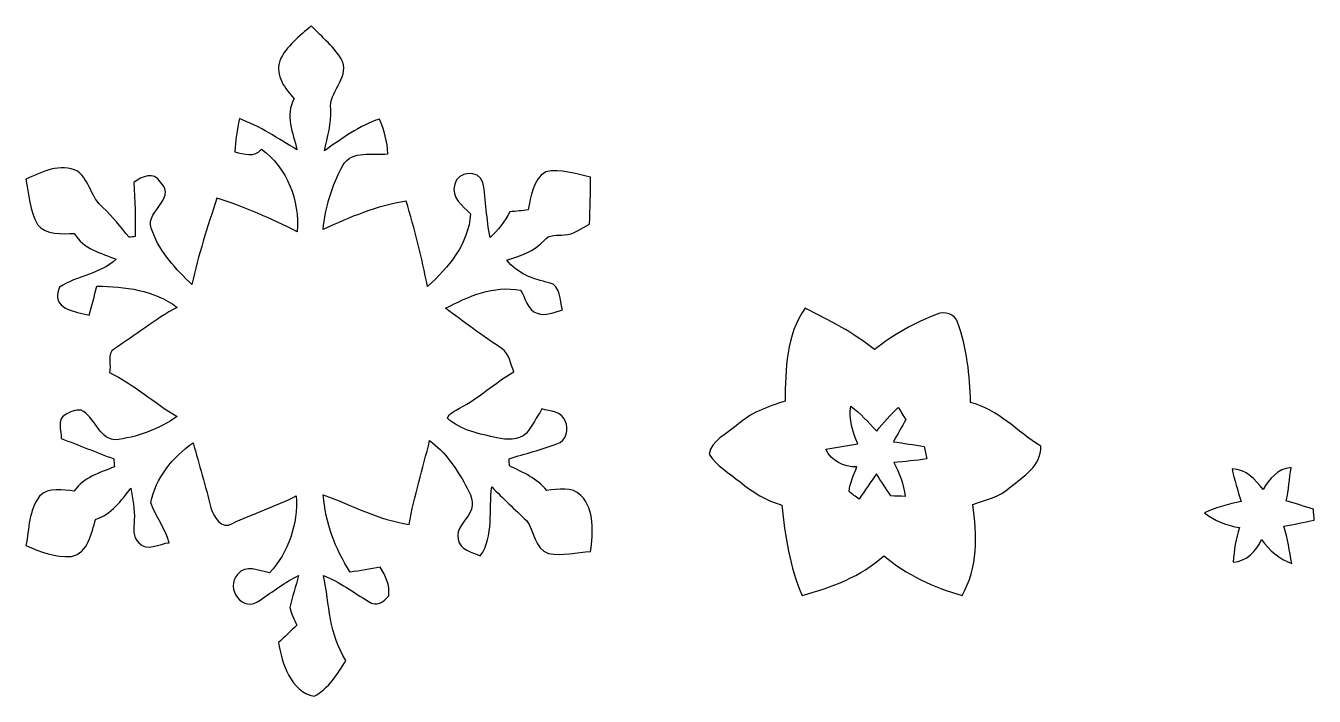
# Model space of a CAD drawing. Header units: centimetres. Extents: x -19.8 to 19.5, y -6.5 to 7.
# Drawn here: x 5.42 to 19.48, y -5.04 to 2.28 of the extents above; entities that cross this region are included whole.
import ezdxf

# ---------------------------------------------------------------- set-up
doc = ezdxf.new("R2010")
doc.units = ezdxf.units.CM
doc.header["$MEASUREMENT"] = 0
doc.layers.add('Camada 1', color=7, linetype='Continuous')

msp = doc.modelspace()

# ---------------------------------------------------------------- linework, layer by layer
at = {"layer": 'Camada 1', "color": 142}
for points, knots in [([(8.18974, 1.899), (8.25853, 2.06022), (8.4081, 2.16676), (8.53369, 2.28177), (8.53369, 2.28177), (8.65046, 2.15653), (8.79228, 2.04576), (8.87518, 1.89265), (8.87518, 1.89265), (8.94539, 1.69686), (8.72031, 1.56034), (8.74642, 1.36984), (8.74642, 1.36984), (8.75806, 1.21497), (8.70867, 1.06609), (8.67833, 0.91581), (8.67833, 0.91581), (8.86742, 1.04916), (9.0558, 1.19098), (9.27876, 1.26365), (9.27876, 1.26365), (9.32815, 1.14265), (9.3659, 1.016), (9.36942, 0.88441), (9.36942, 0.88441), (9.20362, 0.86395), (8.9789, 0.92992), (8.8773, 0.756), (8.8773, 0.756), (8.76265, 0.5401), (8.68504, 0.30092), (8.66246, 0.05644), (8.66246, 0.05644), (8.95209, 0.19332), (9.2516, 0.31468), (9.5698, 0.3683), (9.5698, 0.3683), (9.66294, 0.06174), (9.73949, -0.25012), (9.80158, -0.5648), (9.80158, -0.5648), (10.03547, -0.35772), (10.24996, -0.09807), (10.27254, 0.22684), (10.27254, 0.22684), (10.18999, 0.31926), (10.05417, 0.40217), (10.10073, 0.55245), (10.10073, 0.55245), (10.12931, 0.69603), (10.36108, 0.71473), (10.40765, 0.57221), (10.40765, 0.57221), (10.44257, 0.37359), (10.44434, 0.16827), (10.48455, -0.03069), (10.48455, -0.03069), (10.5731, 0.04939), (10.64401, 0.14605), (10.70187, 0.25012), (10.70187, 0.25012), (10.76784, 0.25753), (10.8338, 0.26352), (10.90048, 0.27023), (10.90048, 0.27023), (10.93117, 0.41557), (10.9481, 0.60254), (11.09204, 0.68686), (11.09204, 0.68686), (11.25573, 0.72461), (11.42047, 0.6604), (11.58064, 0.63006), (11.58064, 0.63006), (11.58663, 0.45826), (11.57429, 0.28787), (11.5704, 0.11571), (11.5704, 0.11571), (11.48115, 0.07161), (11.3979, 0.00035), (11.29453, -0.00141), (11.29453, -0.00141), (11.21869, -0.00847), (11.12696, 0.0067), (11.0744, -0.06174), (11.0744, -0.06174), (10.97104, -0.18415), (10.8144, -0.22966), (10.668, -0.27693), (10.668, -0.27693), (10.78089, -0.42192), (10.95551, -0.48754), (11.13084, -0.52352), (11.13084, -0.52352), (11.26278, -0.55492), (11.24162, -0.71543), (11.27548, -0.82056), (11.27548, -0.82056), (11.18623, -0.84173), (11.09239, -0.89253), (11.00067, -0.8576), (11.00067, -0.8576), (10.89025, -0.82938), (10.8712, -0.67839), (10.81722, -0.60537), (10.81722, -0.60537), (10.52265, -0.54998), (10.25207, -0.67134), (9.99807, -0.80257), (9.99807, -0.80257), (10.20163, -0.9525), (10.40342, -1.10596), (10.61614, -1.24389), (10.61614, -1.24389), (10.6994, -1.29999), (10.70645, -1.41111), (10.74526, -1.49507), (10.74526, -1.49507), (10.53924, -1.61607), (10.36461, -1.78364), (10.15259, -1.89406), (10.15259, -1.89406), (10.10426, -1.92476), (10.04217, -1.94663), (10.01924, -2.00342), (10.01924, -2.00342), (10.16811, -2.13607), (10.37167, -2.17523), (10.56005, -2.21756), (10.56005, -2.21756), (10.66518, -2.23943), (10.79394, -2.24861), (10.87825, -2.16888), (10.87825, -2.16888), (10.9474, -2.08809), (10.99467, -1.99143), (11.05076, -1.90182), (11.05076, -1.90182), (11.14178, -1.92581), (11.26737, -1.92722), (11.30512, -2.03235), (11.30512, -2.03235), (11.34992, -2.12055), (11.31535, -2.25107), (11.21551, -2.28282), (11.21551, -2.28282), (11.04512, -2.34774), (10.86697, -2.39007), (10.69375, -2.4451), (10.69375, -2.4451), (10.69446, -2.46486), (10.69587, -2.50437), (10.69657, -2.52377), (10.69657, -2.52377), (10.84333, -2.59433), (10.99926, -2.65994), (11.10297, -2.79153), (11.10297, -2.79153), (11.22715, -2.77777), (11.37814, -2.74602), (11.47621, -2.84621), (11.47621, -2.84621), (11.63249, -3.00672), (11.60709, -3.25191), (11.58205, -3.45757), (11.58205, -3.45757), (11.42965, -3.46781), (11.27513, -3.50591), (11.12344, -3.48156), (11.12344, -3.48156), (10.97104, -3.43076), (10.96786, -3.22862), (10.88284, -3.11997), (10.88284, -3.11997), (10.75372, -2.99932), (10.62743, -2.87796), (10.50325, -2.75308), (10.50325, -2.75308), (10.46833, -3.00214), (10.53359, -3.28859), (10.37802, -3.50696), (10.37802, -3.50696), (10.29053, -3.46004), (10.15118, -3.44487), (10.13707, -3.32528), (10.13707, -3.32528), (10.10638, -3.20781), (10.21856, -3.12879), (10.26583, -3.03495), (10.26583, -3.03495), (10.32298, -2.927), (10.26689, -2.8254), (10.21891, -2.73332), (10.21891, -2.73332), (10.1159, -2.55058), (9.99702, -2.37172), (9.82592, -2.24719), (9.82592, -2.24719), (9.75113, -2.55235), (9.65764, -2.85256), (9.60155, -3.16195), (9.60155, -3.16195), (9.27065, -3.11538), (8.97608, -2.95134), (8.66528, -2.83951), (8.66528, -2.83951), (8.68786, -3.1429), (8.79545, -3.43006), (8.9595, -3.68476), (8.9595, -3.68476), (9.06886, -3.66854), (9.17751, -3.64913), (9.28652, -3.62973), (9.28652, -3.62973), (9.3479, -3.72251), (9.39059, -3.82411), (9.38071, -3.94123), (9.38071, -3.94123), (9.3278, -4.00438), (9.24983, -4.07458), (9.15529, -4.00085), (9.15529, -4.00085), (8.99407, -3.9049), (8.84379, -3.7906), (8.66916, -3.71969), (8.66916, -3.71969), (8.73054, -4.03648), (8.72702, -4.36739), (8.91293, -4.64785), (8.91293, -4.64785), (8.82262, -4.79531), (8.72243, -4.95371), (8.5658, -5.03872), (8.5658, -5.03872), (8.30686, -4.98828), (8.21725, -4.68136), (8.17704, -4.45311), (8.17704, -4.45311), (8.243, -4.38891), (8.31003, -4.32576), (8.37741, -4.26332), (8.37741, -4.26332), (8.35131, -4.19911), (8.30933, -4.13844), (8.30192, -4.06894), (8.30192, -4.06894), (8.32344, -3.95111), (8.36612, -3.83646), (8.39611, -3.72145), (8.39611, -3.72145), (8.24442, -3.7913), (8.116, -3.89855), (7.97701, -3.98815), (7.97701, -3.98815), (7.78792, -4.14584), (7.58825, -3.8541), (7.73042, -3.70911), (7.73042, -3.70911), (7.81509, -3.59128), (7.96537, -3.67206), (8.07861, -3.69182), (8.07861, -3.69182), (8.28922, -3.46428), (8.388, -3.1623), (8.37106, -2.85115), (8.37106, -2.85115), (8.14458, -2.96616), (7.90293, -3.04553), (7.67292, -3.15207), (7.67292, -3.15207), (7.5572, -3.22474), (7.46795, -3.07834), (7.43867, -2.98274), (7.43867, -2.98274), (7.38117, -2.74391), (7.31026, -2.50825), (7.24464, -2.27224), (7.24464, -2.27224), (7.02239, -2.42535), (6.83331, -2.65712), (6.78497, -2.92629), (6.78497, -2.92629), (6.83542, -3.07869), (6.94196, -3.20604), (6.98465, -3.36303), (6.98465, -3.36303), (6.87776, -3.36867), (6.73488, -3.46816), (6.65409, -3.36338), (6.65409, -3.36338), (6.57895, -3.30235), (6.60012, -3.19934), (6.60224, -3.11573), (6.60224, -3.11573), (6.61035, -2.99826), (6.58248, -2.88255), (6.5659, -2.76754), (6.5659, -2.76754), (6.46007, -2.90477), (6.35459, -3.05153), (6.17996, -3.10762), (6.17996, -3.10762), (6.13551, -3.25367), (6.10094, -3.47698), (5.91644, -3.51226), (5.91644, -3.51226), (5.74393, -3.52566), (5.57636, -3.46004), (5.42078, -3.39372), (5.42078, -3.39372), (5.45536, -3.21063), (5.45077, -3.00567), (5.57001, -2.85256), (5.57001, -2.85256), (5.6702, -2.75484), (5.82295, -2.78483), (5.94819, -2.79859), (5.94819, -2.79859), (6.04802, -2.64724), (6.22617, -2.59856), (6.38528, -2.534), (6.38528, -2.534), (6.38387, -2.51213), (6.38034, -2.46874), (6.37893, -2.44722), (6.37893, -2.44722), (6.18737, -2.37349), (5.99687, -2.2987), (5.80637, -2.22391), (5.80637, -2.22391), (5.80778, -2.13854), (5.75522, -2.02071), (5.84764, -1.96674), (5.84764, -1.96674), (5.8988, -1.93252), (5.96124, -1.90994), (6.02368, -1.91417), (6.02368, -1.91417), (6.17255, -1.98967), (6.20501, -2.21368), (6.38457, -2.23908), (6.38457, -2.23908), (6.63011, -2.2158), (6.86894, -2.12478), (7.07072, -1.98296), (7.07072, -1.98296), (6.81461, -1.83762), (6.60012, -1.62913), (6.33166, -1.50566), (6.33166, -1.50566), (6.35741, -1.43298), (6.29638, -1.29646), (6.38634, -1.24531), (6.38634, -1.24531), (6.61776, -1.0989), (6.82731, -0.91969), (7.07143, -0.79304), (7.07143, -0.79304), (6.81884, -0.60113), (6.50099, -0.56656), (6.19407, -0.56092), (6.19407, -0.56092), (6.16691, -0.6664), (6.14151, -0.77364), (6.10905, -0.87771), (6.10905, -0.87771), (5.96512, -0.83961), (5.67902, -0.81421), (5.78767, -0.5715), (5.78767, -0.5715), (5.98099, -0.44626), (6.23041, -0.43004), (6.40609, -0.26741), (6.40609, -0.26741), (6.23746, -0.20108), (6.04943, -0.1524), (5.94713, 0.01235), (5.94713, 0.01235), (5.81131, 0.01446), (5.63986, -0.01164), (5.54778, 0.11359), (5.54778, 0.11359), (5.45747, 0.2607), (5.45465, 0.44379), (5.41867, 0.60713), (5.41867, 0.60713), (5.59223, 0.68439), (5.79967, 0.7874), (5.98452, 0.6925), (5.98452, 0.6925), (6.11505, 0.59126), (6.13339, 0.40393), (6.25863, 0.2981), (6.25863, 0.2981), (6.36764, 0.20144), (6.45336, 0.08537), (6.54579, -0.02716), (6.54579, -0.02716), (6.56272, -0.0254), (6.59659, -0.02152), (6.61352, -0.01976), (6.61352, -0.01976), (6.61317, 0.1778), (6.61282, 0.37536), (6.59765, 0.57221), (6.59765, 0.57221), (6.68796, 0.63747), (6.81426, 0.69674), (6.88834, 0.57362), (6.88834, 0.57362), (7.08272, 0.38171), (6.67597, 0.24059), (6.80332, 0.03387), (6.80332, 0.03387), (6.8834, -0.1972), (7.05944, -0.37641), (7.23159, -0.54363), (7.23159, -0.54363), (7.30003, -0.22296), (7.40445, 0.08855), (7.50358, 0.4004), (7.50358, 0.4004), (7.80627, 0.30656), (8.09625, 0.17533), (8.37953, 0.03281), (8.37953, 0.03281), (8.40846, 0.37359), (8.27123, 0.73166), (7.99077, 0.93451), (7.99077, 0.93451), (7.91598, 0.8382), (7.79815, 0.88265), (7.69973, 0.90487), (7.69973, 0.90487), (7.70714, 1.02764), (7.72654, 1.14759), (7.74947, 1.26753), (7.74947, 1.26753), (7.97419, 1.18498), (8.1728, 1.04951), (8.37777, 0.92781), (8.37777, 0.92781), (8.33755, 1.10913), (8.24159, 1.30528), (8.34884, 1.48308), (8.34884, 1.48308), (8.24583, 1.59561), (8.14035, 1.7339), (8.18974, 1.899)], [0, 0, 0, 0, 0.00884956, 0.00884956, 0.00884956, 0.00884956, 0.01769912, 0.01769912, 0.01769912, 0.01769912, 0.02654867, 0.02654867, 0.02654867, 0.02654867, 0.03539823, 0.03539823, 0.03539823, 0.03539823, 0.04424779, 0.04424779, 0.04424779, 0.04424779, 0.05309735, 0.05309735, 0.05309735, 0.05309735, 0.0619469, 0.0619469, 0.0619469, 0.0619469, 0.07079646, 0.07079646, 0.07079646, 0.07079646, 0.07964602, 0.07964602, 0.07964602, 0.07964602, 0.08849558, 0.08849558, 0.08849558, 0.08849558, 0.09734513, 0.09734513, 0.09734513, 0.09734513, 0.10619469, 0.10619469, 0.10619469, 0.10619469, 0.11504425, 0.11504425, 0.11504425, 0.11504425, 0.12389381, 0.12389381, 0.12389381, 0.12389381, 0.13274336, 0.13274336, 0.13274336, 0.13274336, 0.14159292, 0.14159292, 0.14159292, 0.14159292, 0.15044248, 0.15044248, 0.15044248, 0.15044248, 0.15929204, 0.15929204, 0.15929204, 0.15929204, 0.16814159, 0.16814159, 0.16814159, 0.16814159, 0.17699115, 0.17699115, 0.17699115, 0.17699115, 0.18584071, 0.18584071, 0.18584071, 0.18584071, 0.19469027, 0.19469027, 0.19469027, 0.19469027, 0.20353982, 0.20353982, 0.20353982, 0.20353982, 0.21238938, 0.21238938, 0.21238938, 0.21238938, 0.22123894, 0.22123894, 0.22123894, 0.22123894, 0.2300885, 0.2300885, 0.2300885, 0.2300885, 0.23893805, 0.23893805, 0.23893805, 0.23893805, 0.24778761, 0.24778761, 0.24778761, 0.24778761, 0.25663717, 0.25663717, 0.25663717, 0.25663717, 0.26548673, 0.26548673, 0.26548673, 0.26548673, 0.27433628, 0.27433628, 0.27433628, 0.27433628, 0.28318584, 0.28318584, 0.28318584, 0.28318584, 0.2920354, 0.2920354, 0.2920354, 0.2920354, 0.30088496, 0.30088496, 0.30088496, 0.30088496, 0.30973451, 0.30973451, 0.30973451, 0.30973451, 0.31858407, 0.31858407, 0.31858407, 0.31858407, 0.32743363, 0.32743363, 0.32743363, 0.32743363, 0.33628319, 0.33628319, 0.33628319, 0.33628319, 0.34513274, 0.34513274, 0.34513274, 0.34513274, 0.3539823, 0.3539823, 0.3539823, 0.3539823, 0.36283186, 0.36283186, 0.36283186, 0.36283186, 0.37168142, 0.37168142, 0.37168142, 0.37168142, 0.38053097, 0.38053097, 0.38053097, 0.38053097, 0.38938053, 0.38938053, 0.38938053, 0.38938053, 0.39823009, 0.39823009, 0.39823009, 0.39823009, 0.40707965, 0.40707965, 0.40707965, 0.40707965, 0.4159292, 0.4159292, 0.4159292, 0.4159292, 0.42477876, 0.42477876, 0.42477876, 0.42477876, 0.43362832, 0.43362832, 0.43362832, 0.43362832, 0.44247788, 0.44247788, 0.44247788, 0.44247788, 0.45132743, 0.45132743, 0.45132743, 0.45132743, 0.46017699, 0.46017699, 0.46017699, 0.46017699, 0.46902655, 0.46902655, 0.46902655, 0.46902655, 0.47787611, 0.47787611, 0.47787611, 0.47787611, 0.48672566, 0.48672566, 0.48672566, 0.48672566, 0.49557522, 0.49557522, 0.49557522, 0.49557522, 0.50442478, 0.50442478, 0.50442478, 0.50442478, 0.51327434, 0.51327434, 0.51327434, 0.51327434, 0.52212389, 0.52212389, 0.52212389, 0.52212389, 0.53097345, 0.53097345, 0.53097345, 0.53097345, 0.53982301, 0.53982301, 0.53982301, 0.53982301, 0.54867257, 0.54867257, 0.54867257, 0.54867257, 0.55752212, 0.55752212, 0.55752212, 0.55752212, 0.56637168, 0.56637168, 0.56637168, 0.56637168, 0.57522124, 0.57522124, 0.57522124, 0.57522124, 0.5840708, 0.5840708, 0.5840708, 0.5840708, 0.59292035, 0.59292035, 0.59292035, 0.59292035, 0.60176991, 0.60176991, 0.60176991, 0.60176991, 0.61061947, 0.61061947, 0.61061947, 0.61061947, 0.61946903, 0.61946903, 0.61946903, 0.61946903, 0.62831858, 0.62831858, 0.62831858, 0.62831858, 0.63716814, 0.63716814, 0.63716814, 0.63716814, 0.6460177, 0.6460177, 0.6460177, 0.6460177, 0.65486726, 0.65486726, 0.65486726, 0.65486726, 0.66371681, 0.66371681, 0.66371681, 0.66371681, 0.67256637, 0.67256637, 0.67256637, 0.67256637, 0.68141593, 0.68141593, 0.68141593, 0.68141593, 0.69026549, 0.69026549, 0.69026549, 0.69026549, 0.69911504, 0.69911504, 0.69911504, 0.69911504, 0.7079646, 0.7079646, 0.7079646, 0.7079646, 0.71681416, 0.71681416, 0.71681416, 0.71681416, 0.72566372, 0.72566372, 0.72566372, 0.72566372, 0.73451327, 0.73451327, 0.73451327, 0.73451327, 0.74336283, 0.74336283, 0.74336283, 0.74336283, 0.75221239, 0.75221239, 0.75221239, 0.75221239, 0.76106195, 0.76106195, 0.76106195, 0.76106195, 0.7699115, 0.7699115, 0.7699115, 0.7699115, 0.77876106, 0.77876106, 0.77876106, 0.77876106, 0.78761062, 0.78761062, 0.78761062, 0.78761062, 0.79646018, 0.79646018, 0.79646018, 0.79646018, 0.80530973, 0.80530973, 0.80530973, 0.80530973, 0.81415929, 0.81415929, 0.81415929, 0.81415929, 0.82300885, 0.82300885, 0.82300885, 0.82300885, 0.83185841, 0.83185841, 0.83185841, 0.83185841, 0.84070796, 0.84070796, 0.84070796, 0.84070796, 0.84955752, 0.84955752, 0.84955752, 0.84955752, 0.85840708, 0.85840708, 0.85840708, 0.85840708, 0.86725664, 0.86725664, 0.86725664, 0.86725664, 0.87610619, 0.87610619, 0.87610619, 0.87610619, 0.88495575, 0.88495575, 0.88495575, 0.88495575, 0.89380531, 0.89380531, 0.89380531, 0.89380531, 0.90265487, 0.90265487, 0.90265487, 0.90265487, 0.91150442, 0.91150442, 0.91150442, 0.91150442, 0.92035398, 0.92035398, 0.92035398, 0.92035398, 0.92920354, 0.92920354, 0.92920354, 0.92920354, 0.9380531, 0.9380531, 0.9380531, 0.9380531, 0.94690265, 0.94690265, 0.94690265, 0.94690265, 0.95575221, 0.95575221, 0.95575221, 0.95575221, 0.96460177, 0.96460177, 0.96460177, 0.96460177, 0.97345133, 0.97345133, 0.97345133, 0.97345133, 0.98230088, 0.98230088, 0.98230088, 0.98230088, 1, 1, 1, 1]), ([(13.92449, -0.80186), (14.18731, -0.9338), (14.45083, -1.06856), (14.68085, -1.25448), (14.68085, -1.25448), (14.88405, -1.08726), (15.11864, -0.96308), (15.36277, -0.86713), (15.36277, -0.86713), (15.44461, -0.82973), (15.55609, -0.86431), (15.58713, -0.95285), (15.58713, -0.95285), (15.68415, -1.23543), (15.72472, -1.53282), (15.72754, -1.83127), (15.72754, -1.83127), (16.03057, -1.905), (16.23695, -2.1523), (16.49483, -2.30964), (16.49483, -2.30964), (16.50012, -2.52765), (16.30327, -2.63596), (16.16216, -2.75766), (16.16216, -2.75766), (16.04892, -2.8635), (15.89405, -2.89525), (15.75223, -2.94428), (15.75223, -2.94428), (15.80409, -3.2766), (15.80973, -3.6389), (15.63511, -3.93876), (15.63511, -3.93876), (15.32537, -3.85057), (15.02868, -3.71299), (14.78139, -3.50485), (14.78139, -3.50485), (14.53374, -3.73592), (14.21095, -3.84669), (13.89204, -3.93982), (13.89204, -3.93982), (13.75445, -3.62797), (13.70189, -3.28859), (13.67049, -2.95204), (13.67049, -2.95204), (13.5001, -2.90442), (13.34876, -2.81093), (13.21329, -2.6991), (13.21329, -2.6991), (13.09758, -2.60174), (12.9547, -2.5273), (12.87568, -2.39466), (12.87568, -2.39466), (12.90108, -2.24437), (13.06654, -2.17946), (13.16919, -2.08668), (13.16919, -2.08668), (13.32018, -1.94839), (13.51068, -1.87607), (13.704, -1.81681), (13.704, -1.81681), (13.71, -1.47038), (13.71212, -1.09502), (13.92449, -0.80186), (13.92449, -0.80186), (13.92449, -0.80186), (13.92449, -0.80186), (13.92449, -0.80186)], [0, 0, 0, 0, 0.05555556, 0.05555556, 0.05555556, 0.05555556, 0.11111111, 0.11111111, 0.11111111, 0.11111111, 0.16666667, 0.16666667, 0.16666667, 0.16666667, 0.22222222, 0.22222222, 0.22222222, 0.22222222, 0.27777778, 0.27777778, 0.27777778, 0.27777778, 0.33333333, 0.33333333, 0.33333333, 0.33333333, 0.38888889, 0.38888889, 0.38888889, 0.38888889, 0.44444444, 0.44444444, 0.44444444, 0.44444444, 0.5, 0.5, 0.5, 0.5, 0.55555556, 0.55555556, 0.55555556, 0.55555556, 0.61111111, 0.61111111, 0.61111111, 0.61111111, 0.66666667, 0.66666667, 0.66666667, 0.66666667, 0.72222222, 0.72222222, 0.72222222, 0.72222222, 0.77777778, 0.77777778, 0.77777778, 0.77777778, 0.83333333, 0.83333333, 0.83333333, 0.83333333, 0.88888889, 0.88888889, 0.88888889, 0.88888889, 1, 1, 1, 1]), ([(14.42261, -1.87219), (14.39721, -2.01507), (14.44131, -2.153), (14.49811, -2.28212), (14.49811, -2.28212), (14.38063, -2.30011), (14.26492, -2.31951), (14.14921, -2.34139), (14.14921, -2.34139), (14.21342, -2.47086), (14.33971, -2.53824), (14.48823, -2.53471), (14.48823, -2.53471), (14.45436, -2.6222), (14.41238, -2.70898), (14.4025, -2.80388), (14.4025, -2.80388), (14.43672, -2.83351), (14.47518, -2.85891), (14.51292, -2.88572), (14.51292, -2.88572), (14.57431, -2.79365), (14.6371, -2.70228), (14.70025, -2.61126), (14.70025, -2.61126), (14.75352, -2.69134), (14.80679, -2.77142), (14.8597, -2.85221), (14.8597, -2.85221), (14.9105, -2.85362), (14.96201, -2.85503), (15.01422, -2.85715), (15.01422, -2.85715), (15.00258, -2.72521), (14.95037, -2.6035), (14.89145, -2.48708), (14.89145, -2.48708), (15.01034, -2.47615), (15.13064, -2.46592), (15.24952, -2.44828), (15.24952, -2.44828), (15.24035, -2.40206), (15.23153, -2.3562), (15.22307, -2.31034), (15.22307, -2.31034), (15.11088, -2.29341), (14.99729, -2.27612), (14.88687, -2.25954), (14.88687, -2.25954), (14.93132, -2.17911), (14.97647, -2.09903), (15.02163, -2.01895), (15.02163, -2.01895), (14.99376, -1.97414), (14.96589, -1.92934), (14.93943, -1.88489), (14.93943, -1.88489), (14.85512, -1.96568), (14.77892, -2.05387), (14.70448, -2.14348), (14.70448, -2.14348), (14.61452, -2.04787), (14.52703, -1.95121), (14.42261, -1.87219)], [0, 0, 0, 0, 0.05882353, 0.05882353, 0.05882353, 0.05882353, 0.11764706, 0.11764706, 0.11764706, 0.11764706, 0.17647059, 0.17647059, 0.17647059, 0.17647059, 0.23529412, 0.23529412, 0.23529412, 0.23529412, 0.29411765, 0.29411765, 0.29411765, 0.29411765, 0.35294118, 0.35294118, 0.35294118, 0.35294118, 0.41176471, 0.41176471, 0.41176471, 0.41176471, 0.47058824, 0.47058824, 0.47058824, 0.47058824, 0.52941176, 0.52941176, 0.52941176, 0.52941176, 0.58823529, 0.58823529, 0.58823529, 0.58823529, 0.64705882, 0.64705882, 0.64705882, 0.64705882, 0.70588235, 0.70588235, 0.70588235, 0.70588235, 0.76470588, 0.76470588, 0.76470588, 0.76470588, 0.82352941, 0.82352941, 0.82352941, 0.82352941, 0.88235294, 0.88235294, 0.88235294, 0.88235294, 1, 1, 1, 1]), ([(18.58151, -2.55482), (18.73603, -2.56046), (18.83551, -2.67194), (18.92123, -2.78165), (18.92123, -2.78165), (18.99214, -2.66876), (19.07505, -2.55305), (19.22709, -2.54247), (19.22709, -2.54247), (19.20769, -2.66171), (19.19852, -2.7873), (19.17347, -2.90689), (19.17347, -2.90689), (19.27013, -2.93299), (19.37314, -2.9658), (19.47016, -2.9972), (19.47016, -2.9972), (19.47227, -3.02683), (19.47651, -3.08645), (19.47862, -3.11644), (19.47862, -3.11644), (19.3682, -3.14007), (19.25708, -3.16089), (19.14737, -3.18241), (19.14737, -3.18241), (19.18758, -3.31505), (19.2084, -3.45193), (19.2338, -3.58881), (19.2338, -3.58881), (19.09621, -3.54224), (18.9865, -3.44593), (18.90501, -3.32811), (18.90501, -3.32811), (18.84186, -3.45369), (18.74485, -3.56729), (18.5935, -3.57329), (18.5935, -3.57329), (18.60444, -3.44487), (18.62173, -3.31823), (18.66406, -3.19652), (18.66406, -3.19652), (18.52224, -3.17959), (18.39348, -3.12067), (18.27988, -3.03777), (18.27988, -3.03777), (18.40653, -2.97321), (18.54412, -2.94181), (18.68311, -2.91183), (18.68311, -2.91183), (18.64183, -2.79541), (18.60867, -2.6737), (18.58151, -2.55482)], [0, 0, 0, 0, 0.07142857, 0.07142857, 0.07142857, 0.07142857, 0.14285714, 0.14285714, 0.14285714, 0.14285714, 0.21428571, 0.21428571, 0.21428571, 0.21428571, 0.28571429, 0.28571429, 0.28571429, 0.28571429, 0.35714286, 0.35714286, 0.35714286, 0.35714286, 0.42857143, 0.42857143, 0.42857143, 0.42857143, 0.5, 0.5, 0.5, 0.5, 0.57142857, 0.57142857, 0.57142857, 0.57142857, 0.64285714, 0.64285714, 0.64285714, 0.64285714, 0.71428571, 0.71428571, 0.71428571, 0.71428571, 0.78571429, 0.78571429, 0.78571429, 0.78571429, 0.85714286, 0.85714286, 0.85714286, 0.85714286, 1, 1, 1, 1])]:
    msp.add_open_spline(points, degree=3, knots=knots, dxfattribs=at)

doc.saveas('drawing.dxf')
